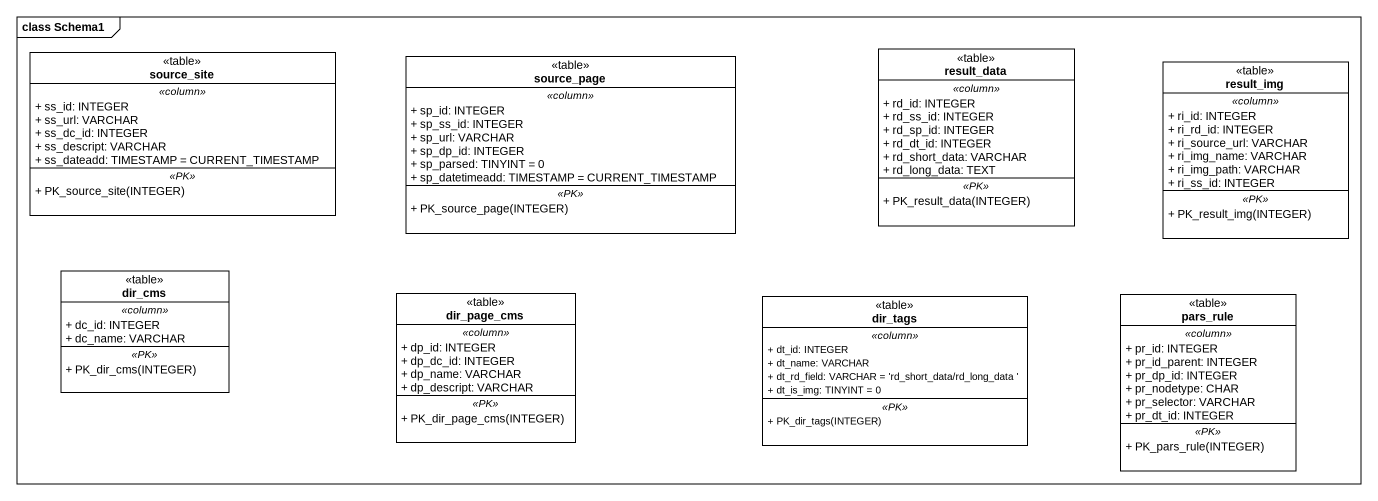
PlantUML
@startuml
mainframe class Schema1
hide circle
hide empty members
skinparam classAttributeIconSize 0
class source_site <<table>> {
  .. <<column>> ..
  + ss_id: INTEGER
  + ss_url: VARCHAR
  + ss_dc_id: INTEGER
  + ss_descript: VARCHAR
  + ss_dateadd: TIMESTAMP = CURRENT_TIMESTAMP
  .. <<PK>> ..
  + PK_source_site(INTEGER)
}
class source_page <<table>> {
  .. <<column>> ..
  + sp_id: INTEGER
  + sp_ss_id: INTEGER
  + sp_url: VARCHAR
  + sp_dp_id: INTEGER
  + sp_parsed: TINYINT = 0
  + sp_datetimeadd: TIMESTAMP = CURRENT_TIMESTAMP
  .. <<PK>> ..
  + PK_source_page(INTEGER)
}
class result_data <<table>> {
  .. <<column>> ..
  + rd_id: INTEGER
  + rd_ss_id: INTEGER
  + rd_sp_id: INTEGER
  + rd_dt_id: INTEGER
  + rd_short_data: VARCHAR
  + rd_long_data: TEXT
  .. <<PK>> ..
  + PK_result_data(INTEGER)
}
class result_img <<table>> {
  .. <<column>> ..
  + ri_id: INTEGER
  + ri_rd_id: INTEGER
  + ri_source_url: VARCHAR
  + ri_img_name: VARCHAR
  + ri_img_path: VARCHAR
  + ri_ss_id: INTEGER
  .. <<PK>> ..
  + PK_result_img(INTEGER)
}
class dir_cms <<table>> {
  .. <<column>> ..
  + dc_id: INTEGER
  + dc_name: VARCHAR
  .. <<PK>> ..
  + PK_dir_cms(INTEGER)
}
class dir_page_cms <<table>> {
  .. <<column>> ..
  + dp_id: INTEGER
  + dp_dc_id: INTEGER
  + dp_name: VARCHAR
  + dp_descript: VARCHAR
  .. <<PK>> ..
  + PK_dir_page_cms(INTEGER)
}
class dir_tags <<table>> {
  .. <<column>> ..
  + dt_id: INTEGER
  + dt_name: VARCHAR
  + dt_rd_field: VARCHAR = 'rd_short_data/rd_long_data '
  + dt_is_img: TINYINT = 0
  .. <<PK>> ..
  + PK_dir_tags(INTEGER)
}
class pars_rule <<table>> {
  .. <<column>> ..
  + pr_id: INTEGER
  + pr_id_parent: INTEGER
  + pr_dp_id: INTEGER
  + pr_nodetype: CHAR
  + pr_selector: VARCHAR
  + pr_dt_id: INTEGER
  .. <<PK>> ..
  + PK_pars_rule(INTEGER)
}
@enduml
